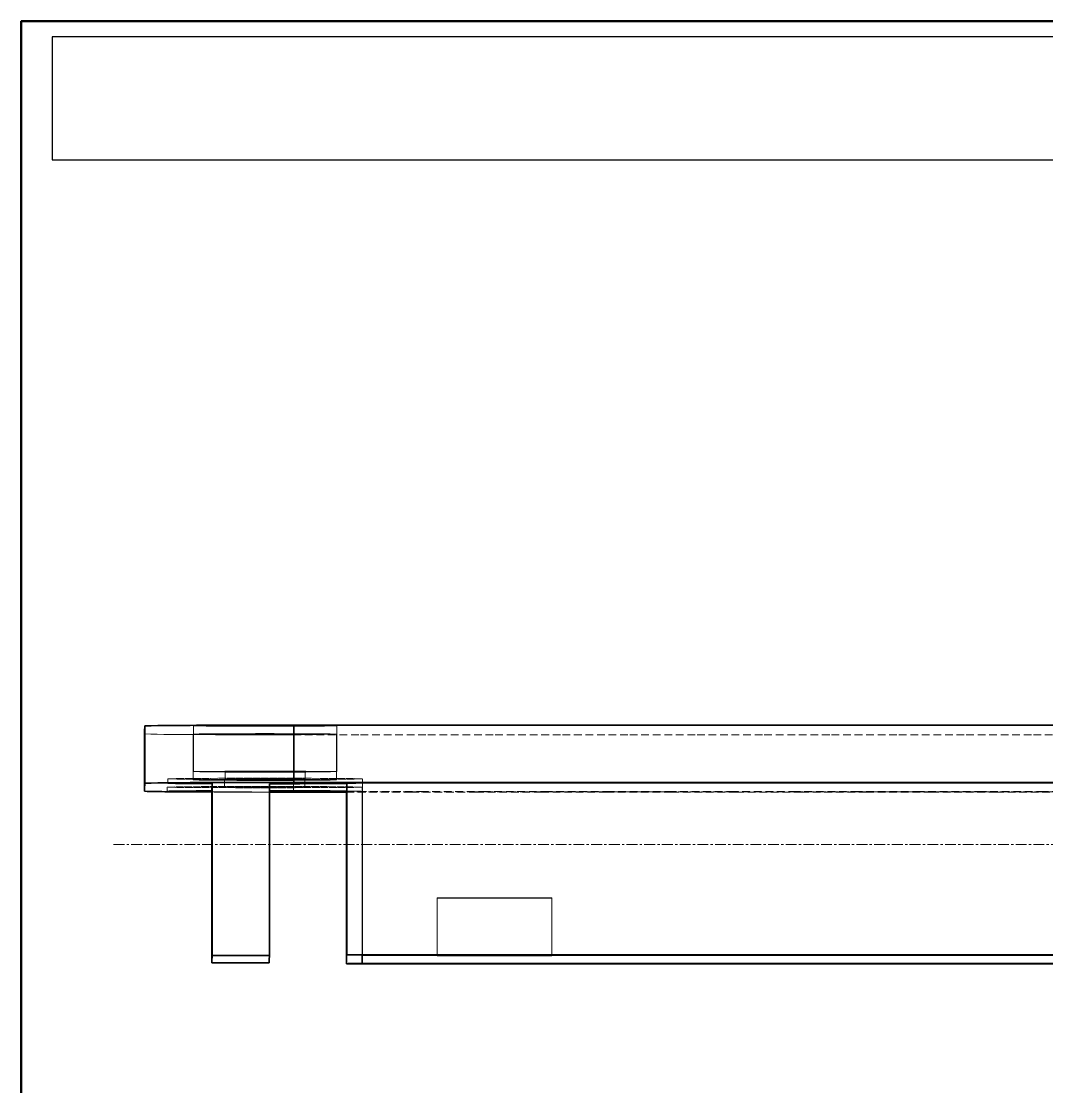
# Model space of a CAD drawing. Header units: millimetres. Extents: x 10 to 410, y 10 to 287.
# Drawn here: x 10 to 76.7, y 217.8 to 287 of the extents above; entities that cross this region are included whole.
import ezdxf

# ---------------------------------------------------------------- set-up
doc = ezdxf.new("R2010")
doc.units = ezdxf.units.MM
doc.linetypes.add('CENTER', pattern=[1.15, 0.7, -0.15, 0.15, -0.15])
doc.linetypes.add('DASHED', pattern=[0.75, 0.5, -0.25])
for name, color, linetype, lineweight in [('BORDER', 7, 'CONTINUOUS', 50), ('CENTER', 4, 'CENTER', 13), ('HIDDEN', 8, 'DASHED', 18), ('TITLE_BLOCK', 7, 'CONTINUOUS', 25), ('VISIBLE', 7, 'CONTINUOUS', 35)]:
    doc.layers.add(name, color=color, linetype=linetype, lineweight=lineweight)

msp = doc.modelspace()

# ---------------------------------------------------------------- linework, layer by layer
at = {"layer": 'BORDER'}
msp.add_lwpolyline([(10, 10), (410, 10), (410, 287), (10, 287)], close=True, dxfattribs=at)
at = {"layer": 'CENTER'}
msp.add_line((16, 233.5), (140, 233.5), dxfattribs=at)
at = {"layer": 'HIDDEN'}
for points in [[(21.197, 241.208), (21.601, 241.219), (22.006, 241.223), (22.411, 241.227), (22.816, 241.229), (23.222, 241.231), (23.627, 241.232), (24.032, 241.233), (24.437, 241.234), (24.842, 241.235), (25.247, 241.235), (25.652, 241.236), (26.057, 241.236), (26.462, 241.235), (26.867, 241.235), (27.272, 241.234), (27.677, 241.233), (28.082, 241.232), (28.487, 241.231), (28.892, 241.229), (29.297, 241.227), (29.702, 241.223), (30.107, 241.219), (30.511, 241.208)], [(30.511, 241.208), (30.107, 241.196), (29.702, 241.192), (29.297, 241.189), (28.892, 241.186), (28.487, 241.185), (28.082, 241.183), (27.677, 241.182), (27.272, 241.181), (26.867, 241.18), (26.462, 241.18), (26.057, 241.18), (25.652, 241.18), (25.247, 241.18), (24.842, 241.18), (24.437, 241.181), (24.032, 241.182), (23.627, 241.183), (23.222, 241.185), (22.817, 241.186), (22.412, 241.189), (22.007, 241.192), (21.602, 241.196), (21.197, 241.208)], [(21.197, 238.227), (21.197, 238.357), (21.197, 238.486), (21.197, 238.616), (21.197, 238.745), (21.197, 238.875), (21.197, 239.005), (21.197, 239.134), (21.197, 239.264), (21.197, 239.393), (21.197, 239.523), (21.197, 239.653), (21.197, 239.782), (21.197, 239.912), (21.197, 240.041), (21.197, 240.171), (21.197, 240.301), (21.197, 240.43), (21.197, 240.56), (21.197, 240.689), (21.197, 240.819), (21.197, 240.948), (21.197, 241.078), (21.197, 241.208)], [(30.511, 241.208), (30.511, 241.208), (30.511, 241.208), (30.511, 241.208), (30.511, 241.208), (30.511, 241.208), (30.511, 241.208), (30.511, 241.208), (30.511, 241.208), (30.511, 241.208), (30.511, 241.208), (30.511, 241.208), (30.511, 241.208), (30.511, 241.208), (30.511, 241.208), (30.511, 241.208), (30.511, 241.208), (30.511, 241.208), (30.511, 241.208), (30.511, 241.208), (30.511, 241.208), (30.511, 241.208), (30.511, 241.208), (30.511, 241.208)], [(30.511, 238.227), (30.511, 238.357), (30.511, 238.486), (30.511, 238.616), (30.511, 238.745), (30.511, 238.875), (30.511, 239.005), (30.511, 239.134), (30.511, 239.264), (30.511, 239.393), (30.511, 239.523), (30.511, 239.653), (30.511, 239.782), (30.511, 239.912), (30.511, 240.041), (30.511, 240.171), (30.511, 240.301), (30.511, 240.43), (30.511, 240.56), (30.511, 240.689), (30.511, 240.819), (30.511, 240.948), (30.511, 241.078), (30.511, 241.208)], [(27.684, 240.622), (27.263, 240.622), (26.842, 240.622), (26.421, 240.622), (25.999, 240.623), (25.578, 240.623), (25.157, 240.624), (24.736, 240.625), (24.315, 240.626), (23.894, 240.627), (23.473, 240.628), (23.052, 240.629), (22.631, 240.631), (22.21, 240.632), (21.789, 240.634), (21.368, 240.636), (20.947, 240.638), (20.526, 240.641), (20.105, 240.644), (19.683, 240.647), (19.262, 240.652), (18.841, 240.657), (18.42, 240.663), (18, 240.68)], [(21.166, 240.669), (21.571, 240.681), (21.976, 240.685), (22.381, 240.688), (22.786, 240.69), (23.191, 240.692), (23.596, 240.694), (24.001, 240.695), (24.406, 240.696), (24.811, 240.696), (25.216, 240.697), (25.621, 240.697), (26.026, 240.697), (26.431, 240.697), (26.836, 240.696), (27.241, 240.696), (27.646, 240.695), (28.051, 240.694), (28.456, 240.692), (28.861, 240.69), (29.266, 240.688), (29.671, 240.685), (30.076, 240.681), (30.481, 240.669)], [(30.481, 240.669), (30.076, 240.658), (29.671, 240.653), (29.266, 240.65), (28.861, 240.648), (28.456, 240.646), (28.051, 240.644), (27.646, 240.643), (27.241, 240.642), (26.836, 240.642), (26.431, 240.641), (26.026, 240.641), (25.621, 240.641), (25.216, 240.641), (24.811, 240.642), (24.406, 240.642), (24.001, 240.643), (23.596, 240.644), (23.191, 240.646), (22.786, 240.648), (22.381, 240.65), (21.976, 240.653), (21.571, 240.658), (21.166, 240.669)], [(21.166, 237.689), (21.166, 237.818), (21.166, 237.948), (21.166, 238.077), (21.166, 238.207), (21.166, 238.336), (21.166, 238.466), (21.166, 238.596), (21.166, 238.725), (21.166, 238.855), (21.166, 238.984), (21.166, 239.114), (21.166, 239.244), (21.166, 239.373), (21.166, 239.503), (21.166, 239.632), (21.166, 239.762), (21.166, 239.892), (21.166, 240.021), (21.166, 240.151), (21.166, 240.28), (21.166, 240.41), (21.166, 240.54), (21.166, 240.669)], [(27.684, 240.622), (32.058, 240.622), (36.431, 240.622), (40.805, 240.622), (45.179, 240.622), (49.553, 240.622), (53.926, 240.622), (58.3, 240.622), (62.674, 240.622), (67.048, 240.622), (71.421, 240.622), (75.795, 240.622), (80.169, 240.622), (84.543, 240.622), (88.916, 240.622), (93.29, 240.622), (97.664, 240.622), (102.038, 240.622), (106.411, 240.622), (110.785, 240.622), (115.159, 240.622), (119.533, 240.622), (123.907, 240.622), (128.28, 240.622)], [(27.684, 236.896), (27.684, 237.058), (27.684, 237.22), (27.684, 237.382), (27.684, 237.544), (27.684, 237.706), (27.684, 237.868), (27.684, 238.03), (27.684, 238.192), (27.684, 238.354), (27.684, 238.516), (27.684, 238.678), (27.684, 238.84), (27.684, 239.002), (27.684, 239.164), (27.684, 239.326), (27.684, 239.488), (27.684, 239.65), (27.684, 239.812), (27.684, 239.974), (27.684, 240.136), (27.684, 240.298), (27.684, 240.46), (27.684, 240.622)], [(30.481, 240.669), (30.481, 240.669), (30.481, 240.669), (30.481, 240.669), (30.481, 240.669), (30.481, 240.669), (30.481, 240.669), (30.481, 240.669), (30.481, 240.669), (30.481, 240.669), (30.481, 240.669), (30.481, 240.669), (30.481, 240.669), (30.481, 240.669), (30.481, 240.669), (30.481, 240.669), (30.481, 240.669), (30.481, 240.669), (30.481, 240.669), (30.481, 240.669), (30.481, 240.669), (30.481, 240.669), (30.481, 240.669), (30.481, 240.669)], [(30.481, 237.689), (30.481, 237.818), (30.481, 237.948), (30.481, 238.077), (30.481, 238.207), (30.481, 238.336), (30.481, 238.466), (30.481, 238.596), (30.481, 238.725), (30.481, 238.855), (30.481, 238.984), (30.481, 239.114), (30.481, 239.244), (30.481, 239.373), (30.481, 239.503), (30.481, 239.632), (30.481, 239.762), (30.481, 239.892), (30.481, 240.021), (30.481, 240.151), (30.481, 240.28), (30.481, 240.41), (30.481, 240.54), (30.481, 240.669)], [(21.197, 238.227), (21.601, 238.239), (22.006, 238.243), (22.411, 238.246), (22.816, 238.248), (23.222, 238.25), (23.627, 238.252), (24.032, 238.253), (24.437, 238.254), (24.842, 238.254), (25.247, 238.255), (25.652, 238.255), (26.057, 238.255), (26.462, 238.255), (26.867, 238.254), (27.272, 238.254), (27.677, 238.253), (28.082, 238.252), (28.487, 238.25), (28.892, 238.248), (29.297, 238.246), (29.702, 238.243), (30.107, 238.239), (30.511, 238.227)], [(30.511, 238.227), (30.107, 238.216), (29.702, 238.211), (29.297, 238.208), (28.892, 238.206), (28.487, 238.204), (28.082, 238.202), (27.677, 238.201), (27.272, 238.2), (26.867, 238.2), (26.462, 238.199), (26.057, 238.199), (25.652, 238.199), (25.247, 238.199), (24.842, 238.2), (24.437, 238.2), (24.032, 238.201), (23.627, 238.202), (23.222, 238.204), (22.817, 238.206), (22.412, 238.208), (22.007, 238.211), (21.602, 238.216), (21.197, 238.227)], [(23.246, 238.227), (23.473, 238.233), (23.699, 238.236), (23.926, 238.238), (24.153, 238.239), (24.38, 238.24), (24.607, 238.241), (24.833, 238.242), (25.06, 238.242), (25.287, 238.242), (25.514, 238.243), (25.741, 238.243), (25.968, 238.243), (26.194, 238.243), (26.421, 238.242), (26.648, 238.242), (26.875, 238.242), (27.102, 238.241), (27.328, 238.24), (27.555, 238.239), (27.782, 238.238), (28.009, 238.236), (28.236, 238.233), (28.462, 238.227)], [(28.462, 238.227), (28.236, 238.221), (28.009, 238.218), (27.782, 238.216), (27.555, 238.215), (27.328, 238.214), (27.102, 238.213), (26.875, 238.213), (26.648, 238.212), (26.421, 238.212), (26.194, 238.212), (25.968, 238.211), (25.741, 238.211), (25.514, 238.212), (25.287, 238.212), (25.06, 238.212), (24.834, 238.213), (24.607, 238.213), (24.38, 238.214), (24.153, 238.215), (23.926, 238.216), (23.7, 238.218), (23.473, 238.221), (23.246, 238.227)], [(23.246, 237.761), (23.246, 237.782), (23.246, 237.802), (23.246, 237.822), (23.246, 237.842), (23.246, 237.863), (23.246, 237.883), (23.246, 237.903), (23.246, 237.923), (23.246, 237.944), (23.246, 237.964), (23.246, 237.984), (23.246, 238.004), (23.246, 238.025), (23.246, 238.045), (23.246, 238.065), (23.246, 238.085), (23.246, 238.106), (23.246, 238.126), (23.246, 238.146), (23.246, 238.166), (23.246, 238.187), (23.246, 238.207), (23.246, 238.227)], [(28.462, 238.227), (28.462, 238.227), (28.462, 238.227), (28.462, 238.227), (28.462, 238.227), (28.462, 238.227), (28.462, 238.227), (28.462, 238.227), (28.462, 238.227), (28.462, 238.227), (28.462, 238.227), (28.462, 238.227), (28.462, 238.227), (28.462, 238.227), (28.462, 238.227), (28.462, 238.227), (28.462, 238.227), (28.462, 238.227), (28.462, 238.227), (28.462, 238.227), (28.462, 238.227), (28.462, 238.227), (28.462, 238.227), (28.462, 238.227)], [(28.462, 237.761), (28.462, 237.782), (28.462, 237.802), (28.462, 237.822), (28.462, 237.842), (28.462, 237.863), (28.462, 237.883), (28.462, 237.903), (28.462, 237.923), (28.462, 237.944), (28.462, 237.964), (28.462, 237.984), (28.462, 238.004), (28.462, 238.025), (28.462, 238.045), (28.462, 238.065), (28.462, 238.085), (28.462, 238.106), (28.462, 238.126), (28.462, 238.146), (28.462, 238.166), (28.462, 238.187), (28.462, 238.207), (28.462, 238.227)], [(30.511, 238.227), (30.511, 238.227), (30.511, 238.227), (30.511, 238.227), (30.511, 238.227), (30.511, 238.227), (30.511, 238.227), (30.511, 238.227), (30.511, 238.227), (30.511, 238.227), (30.511, 238.227), (30.511, 238.227), (30.511, 238.227), (30.511, 238.227), (30.511, 238.227), (30.511, 238.227), (30.511, 238.227), (30.511, 238.227), (30.511, 238.227), (30.511, 238.227), (30.511, 238.227), (30.511, 238.227), (30.511, 238.227), (30.511, 238.227)], [(19.52, 237.761), (20.071, 237.777), (20.621, 237.783), (21.172, 237.787), (21.723, 237.79), (22.274, 237.793), (22.825, 237.795), (23.375, 237.796), (23.926, 237.798), (24.477, 237.799), (25.028, 237.799), (25.579, 237.799), (26.129, 237.799), (26.68, 237.799), (27.231, 237.799), (27.782, 237.798), (28.333, 237.796), (28.884, 237.795), (29.434, 237.793), (29.985, 237.79), (30.536, 237.787), (31.087, 237.783), (31.638, 237.777), (32.188, 237.761)], [(32.188, 237.761), (31.638, 237.746), (31.087, 237.74), (30.536, 237.736), (29.985, 237.732), (29.435, 237.73), (28.884, 237.728), (28.333, 237.726), (27.782, 237.725), (27.231, 237.724), (26.68, 237.724), (26.13, 237.723), (25.579, 237.723), (25.028, 237.724), (24.477, 237.724), (23.926, 237.725), (23.376, 237.726), (22.825, 237.728), (22.274, 237.73), (21.723, 237.732), (21.172, 237.736), (20.621, 237.74), (20.071, 237.746), (19.52, 237.761)], [(19.52, 237.482), (19.52, 237.494), (19.52, 237.506), (19.52, 237.518), (19.52, 237.531), (19.52, 237.543), (19.52, 237.555), (19.52, 237.567), (19.52, 237.579), (19.52, 237.591), (19.52, 237.603), (19.52, 237.616), (19.52, 237.628), (19.52, 237.64), (19.52, 237.652), (19.52, 237.664), (19.52, 237.676), (19.52, 237.688), (19.52, 237.701), (19.52, 237.713), (19.52, 237.725), (19.52, 237.737), (19.52, 237.749), (19.52, 237.761)], [(21.166, 237.689), (21.571, 237.7), (21.976, 237.704), (22.381, 237.707), (22.786, 237.71), (23.191, 237.712), (23.596, 237.713), (24.001, 237.714), (24.406, 237.715), (24.811, 237.716), (25.216, 237.716), (25.621, 237.717), (26.026, 237.717), (26.431, 237.716), (26.836, 237.716), (27.241, 237.715), (27.646, 237.714), (28.051, 237.713), (28.456, 237.712), (28.861, 237.71), (29.266, 237.707), (29.671, 237.704), (30.076, 237.7), (30.481, 237.689)], [(30.481, 237.689), (30.076, 237.677), (29.671, 237.673), (29.266, 237.67), (28.861, 237.667), (28.456, 237.665), (28.051, 237.664), (27.646, 237.663), (27.241, 237.662), (26.836, 237.661), (26.431, 237.661), (26.026, 237.66), (25.621, 237.66), (25.216, 237.661), (24.811, 237.661), (24.406, 237.662), (24.001, 237.663), (23.596, 237.664), (23.191, 237.665), (22.786, 237.667), (22.381, 237.67), (21.976, 237.673), (21.571, 237.677), (21.166, 237.689)], [(23.215, 237.689), (23.442, 237.695), (23.669, 237.697), (23.896, 237.699), (24.122, 237.7), (24.349, 237.701), (24.576, 237.702), (24.803, 237.703), (25.03, 237.703), (25.256, 237.704), (25.483, 237.704), (25.71, 237.704), (25.937, 237.704), (26.164, 237.704), (26.391, 237.704), (26.617, 237.703), (26.844, 237.703), (27.071, 237.702), (27.298, 237.701), (27.525, 237.7), (27.751, 237.699), (27.978, 237.697), (28.205, 237.695), (28.432, 237.689)], [(28.432, 237.689), (28.205, 237.682), (27.978, 237.68), (27.751, 237.678), (27.525, 237.677), (27.298, 237.676), (27.071, 237.675), (26.844, 237.674), (26.617, 237.674), (26.391, 237.673), (26.164, 237.673), (25.937, 237.673), (25.71, 237.673), (25.483, 237.673), (25.257, 237.673), (25.03, 237.674), (24.803, 237.674), (24.576, 237.675), (24.349, 237.676), (24.123, 237.677), (23.896, 237.678), (23.669, 237.68), (23.442, 237.682), (23.215, 237.689)], [(23.215, 237.223), (23.215, 237.243), (23.215, 237.263), (23.215, 237.284), (23.215, 237.304), (23.215, 237.324), (23.215, 237.344), (23.215, 237.365), (23.215, 237.385), (23.215, 237.405), (23.215, 237.425), (23.215, 237.446), (23.215, 237.466), (23.215, 237.486), (23.215, 237.506), (23.215, 237.527), (23.215, 237.547), (23.215, 237.567), (23.215, 237.587), (23.215, 237.608), (23.215, 237.628), (23.215, 237.648), (23.215, 237.668), (23.215, 237.689)], [(23.246, 237.761), (23.473, 237.768), (23.699, 237.77), (23.926, 237.772), (24.153, 237.773), (24.38, 237.774), (24.607, 237.775), (24.833, 237.776), (25.06, 237.776), (25.287, 237.777), (25.514, 237.777), (25.741, 237.777), (25.968, 237.777), (26.194, 237.777), (26.421, 237.777), (26.648, 237.776), (26.875, 237.776), (27.102, 237.775), (27.328, 237.774), (27.555, 237.773), (27.782, 237.772), (28.009, 237.77), (28.236, 237.768), (28.462, 237.761)], [(28.462, 237.761), (28.236, 237.755), (28.009, 237.753), (27.782, 237.751), (27.555, 237.749), (27.328, 237.748), (27.102, 237.748), (26.875, 237.747), (26.648, 237.746), (26.421, 237.746), (26.194, 237.746), (25.968, 237.746), (25.741, 237.746), (25.514, 237.746), (25.287, 237.746), (25.06, 237.746), (24.834, 237.747), (24.607, 237.748), (24.38, 237.748), (24.153, 237.749), (23.926, 237.751), (23.7, 237.753), (23.473, 237.755), (23.246, 237.761)], [(28.432, 237.689), (28.432, 237.689), (28.432, 237.689), (28.432, 237.689), (28.432, 237.689), (28.432, 237.689), (28.432, 237.689), (28.432, 237.689), (28.432, 237.689), (28.432, 237.689), (28.432, 237.689), (28.432, 237.689), (28.432, 237.689), (28.432, 237.689), (28.432, 237.689), (28.432, 237.689), (28.432, 237.689), (28.432, 237.689), (28.432, 237.689), (28.432, 237.689), (28.432, 237.689), (28.432, 237.689), (28.432, 237.689), (28.432, 237.689)], [(28.432, 237.223), (28.432, 237.243), (28.432, 237.263), (28.432, 237.284), (28.432, 237.304), (28.432, 237.324), (28.432, 237.344), (28.432, 237.365), (28.432, 237.385), (28.432, 237.405), (28.432, 237.425), (28.432, 237.446), (28.432, 237.466), (28.432, 237.486), (28.432, 237.506), (28.432, 237.527), (28.432, 237.547), (28.432, 237.567), (28.432, 237.587), (28.432, 237.608), (28.432, 237.628), (28.432, 237.648), (28.432, 237.668), (28.432, 237.689)], [(28.462, 237.761), (28.462, 237.761), (28.462, 237.761), (28.462, 237.761), (28.462, 237.761), (28.462, 237.761), (28.462, 237.761), (28.462, 237.761), (28.462, 237.761), (28.462, 237.761), (28.462, 237.761), (28.462, 237.761), (28.462, 237.761), (28.462, 237.761), (28.462, 237.761), (28.462, 237.761), (28.462, 237.761), (28.462, 237.761), (28.462, 237.761), (28.462, 237.761), (28.462, 237.761), (28.462, 237.761), (28.462, 237.761), (28.462, 237.761)], [(30.481, 237.689), (30.481, 237.689), (30.481, 237.689), (30.481, 237.689), (30.481, 237.689), (30.481, 237.689), (30.481, 237.689), (30.481, 237.689), (30.481, 237.689), (30.481, 237.689), (30.481, 237.689), (30.481, 237.689), (30.481, 237.689), (30.481, 237.689), (30.481, 237.689), (30.481, 237.689), (30.481, 237.689), (30.481, 237.689), (30.481, 237.689), (30.481, 237.689), (30.481, 237.689), (30.481, 237.689), (30.481, 237.689), (30.481, 237.689)], [(32.188, 237.761), (32.188, 237.761), (32.188, 237.761), (32.188, 237.761), (32.188, 237.761), (32.188, 237.761), (32.188, 237.761), (32.188, 237.761), (32.188, 237.761), (32.188, 237.761), (32.188, 237.761), (32.188, 237.761), (32.188, 237.761), (32.188, 237.761), (32.188, 237.761), (32.188, 237.761), (32.188, 237.761), (32.188, 237.761), (32.188, 237.761), (32.188, 237.761), (32.188, 237.761), (32.188, 237.761), (32.188, 237.761), (32.188, 237.761)], [(32.188, 226.305), (32.188, 226.803), (32.188, 227.301), (32.188, 227.799), (32.188, 228.297), (32.188, 228.795), (32.188, 229.293), (32.188, 229.792), (32.188, 230.29), (32.188, 230.788), (32.188, 231.286), (32.188, 231.784), (32.188, 232.282), (32.188, 232.78), (32.188, 233.278), (32.188, 233.776), (32.188, 234.275), (32.188, 234.773), (32.188, 235.271), (32.188, 235.769), (32.188, 236.267), (32.188, 236.765), (32.188, 237.263), (32.188, 237.761)], [(19.49, 237.223), (20.04, 237.238), (20.591, 237.244), (21.141, 237.248), (21.692, 237.252), (22.243, 237.254), (22.794, 237.256), (23.345, 237.258), (23.896, 237.259), (24.446, 237.26), (24.997, 237.261), (25.548, 237.261), (26.099, 237.261), (26.65, 237.261), (27.201, 237.26), (27.751, 237.259), (28.302, 237.258), (28.853, 237.256), (29.404, 237.254), (29.955, 237.252), (30.505, 237.248), (31.056, 237.244), (31.607, 237.238), (32.157, 237.223)], [(32.157, 237.223), (31.607, 237.207), (31.056, 237.201), (30.506, 237.197), (29.955, 237.194), (29.404, 237.191), (28.853, 237.189), (28.302, 237.188), (27.751, 237.186), (27.201, 237.186), (26.65, 237.185), (26.099, 237.185), (25.548, 237.185), (24.997, 237.185), (24.447, 237.186), (23.896, 237.186), (23.345, 237.188), (22.794, 237.189), (22.243, 237.191), (21.692, 237.194), (21.142, 237.197), (20.591, 237.201), (20.04, 237.207), (19.49, 237.223)], [(19.49, 236.943), (19.49, 236.956), (19.49, 236.968), (19.49, 236.98), (19.49, 236.992), (19.49, 237.004), (19.49, 237.016), (19.49, 237.028), (19.49, 237.041), (19.49, 237.053), (19.49, 237.065), (19.49, 237.077), (19.49, 237.089), (19.49, 237.101), (19.49, 237.113), (19.49, 237.126), (19.49, 237.138), (19.49, 237.15), (19.49, 237.162), (19.49, 237.174), (19.49, 237.186), (19.49, 237.199), (19.49, 237.211), (19.49, 237.223)], [(26.131, 236.905), (25.968, 236.905), (25.805, 236.905), (25.642, 236.905), (25.479, 236.905), (25.316, 236.905), (25.153, 236.905), (24.989, 236.906), (24.826, 236.906), (24.663, 236.906), (24.5, 236.906), (24.337, 236.906), (24.174, 236.907), (24.01, 236.907), (23.847, 236.907), (23.684, 236.907), (23.521, 236.908), (23.358, 236.908), (23.195, 236.909), (23.032, 236.909), (22.868, 236.91), (22.705, 236.91), (22.542, 236.911), (22.379, 236.911)], [(26.131, 236.897), (25.968, 236.897), (25.805, 236.897), (25.642, 236.898), (25.479, 236.898), (25.316, 236.898), (25.153, 236.898), (24.989, 236.899), (24.826, 236.899), (24.663, 236.899), (24.5, 236.899), (24.337, 236.9), (24.174, 236.9), (24.01, 236.901), (23.847, 236.901), (23.684, 236.901), (23.521, 236.902), (23.358, 236.902), (23.195, 236.903), (23.032, 236.903), (22.868, 236.904), (22.705, 236.905), (22.542, 236.905), (22.379, 236.906)], [(23.215, 237.223), (23.442, 237.229), (23.669, 237.232), (23.896, 237.233), (24.122, 237.235), (24.349, 237.236), (24.576, 237.237), (24.803, 237.237), (25.03, 237.238), (25.256, 237.238), (25.483, 237.238), (25.71, 237.238), (25.937, 237.238), (26.164, 237.238), (26.391, 237.238), (26.617, 237.238), (26.844, 237.237), (27.071, 237.237), (27.298, 237.236), (27.525, 237.235), (27.751, 237.233), (27.978, 237.232), (28.205, 237.229), (28.432, 237.223)], [(28.432, 237.223), (28.205, 237.216), (27.978, 237.214), (27.751, 237.212), (27.525, 237.211), (27.298, 237.21), (27.071, 237.209), (26.844, 237.208), (26.617, 237.208), (26.391, 237.207), (26.164, 237.207), (25.937, 237.207), (25.71, 237.207), (25.483, 237.207), (25.257, 237.207), (25.03, 237.208), (24.803, 237.208), (24.576, 237.209), (24.349, 237.21), (24.123, 237.211), (23.896, 237.212), (23.669, 237.214), (23.442, 237.216), (23.215, 237.223)], [(26.105, 236.981), (26.106, 237.002), (26.107, 237.022), (26.109, 237.042), (26.11, 237.062), (26.111, 237.082), (26.112, 237.102), (26.113, 237.122), (26.114, 237.142), (26.115, 237.162), (26.117, 237.182), (26.118, 237.203), (26.119, 237.223), (26.12, 237.243), (26.121, 237.263), (26.122, 237.283), (26.123, 237.303), (26.125, 237.323), (26.126, 237.343), (26.127, 237.363), (26.128, 237.384), (26.129, 237.404), (26.13, 237.424), (26.131, 237.444)], [(26.105, 236.981), (26.106, 236.981), (26.107, 236.981), (26.109, 236.981), (26.11, 236.981), (26.111, 236.981), (26.112, 236.981), (26.113, 236.981), (26.114, 236.981), (26.115, 236.981), (26.117, 236.981), (26.118, 236.981), (26.119, 236.981), (26.12, 236.981), (26.121, 236.981), (26.122, 236.981), (26.123, 236.981), (26.125, 236.981), (26.126, 236.981), (26.127, 236.981), (26.128, 236.981), (26.129, 236.981), (26.13, 236.981), (26.131, 236.981)], [(26.105, 225.804), (26.105, 226.29), (26.105, 226.776), (26.105, 227.262), (26.105, 227.748), (26.105, 228.234), (26.105, 228.72), (26.105, 229.206), (26.105, 229.692), (26.105, 230.178), (26.105, 230.664), (26.105, 231.15), (26.105, 231.636), (26.105, 232.122), (26.105, 232.608), (26.105, 233.094), (26.105, 233.58), (26.105, 234.066), (26.105, 234.552), (26.105, 235.038), (26.105, 235.524), (26.105, 236.01), (26.105, 236.496), (26.105, 236.981)], [(28.432, 237.223), (28.432, 237.223), (28.432, 237.223), (28.432, 237.223), (28.432, 237.223), (28.432, 237.223), (28.432, 237.223), (28.432, 237.223), (28.432, 237.223), (28.432, 237.223), (28.432, 237.223), (28.432, 237.223), (28.432, 237.223), (28.432, 237.223), (28.432, 237.223), (28.432, 237.223), (28.432, 237.223), (28.432, 237.223), (28.432, 237.223), (28.432, 237.223), (28.432, 237.223), (28.432, 237.223), (28.432, 237.223), (28.432, 237.223)], [(127.257, 236.922), (123.078, 236.922), (118.899, 236.922), (114.72, 236.922), (110.541, 236.922), (106.361, 236.922), (102.182, 236.922), (98.003, 236.922), (93.824, 236.922), (89.645, 236.922), (85.466, 236.922), (81.286, 236.922), (77.107, 236.923), (72.928, 236.923), (68.749, 236.923), (64.57, 236.923), (60.391, 236.923), (56.211, 236.923), (52.032, 236.923), (47.853, 236.923), (43.674, 236.923), (39.495, 236.923), (35.316, 236.923), (31.137, 236.923)], [(31.137, 236.896), (35.36, 236.896), (39.584, 236.896), (43.807, 236.896), (48.031, 236.896), (52.255, 236.896), (56.478, 236.896), (60.702, 236.896), (64.926, 236.896), (69.149, 236.896), (73.373, 236.896), (77.597, 236.896), (81.82, 236.896), (86.044, 236.896), (90.267, 236.896), (94.491, 236.896), (98.715, 236.896), (102.938, 236.896), (107.162, 236.896), (111.386, 236.896), (115.609, 236.896), (119.833, 236.896), (124.057, 236.896), (128.28, 236.896)], [(32.182, 237.48), (32.138, 237.477), (32.094, 237.475), (32.05, 237.474), (32.006, 237.473), (31.962, 237.472), (31.918, 237.471), (31.874, 237.47), (31.83, 237.469), (31.786, 237.469), (31.742, 237.468), (31.698, 237.467), (31.654, 237.467), (31.61, 237.466), (31.566, 237.465), (31.522, 237.465), (31.478, 237.464), (31.434, 237.464), (31.39, 237.463), (31.346, 237.463), (31.302, 237.462), (31.258, 237.462), (31.214, 237.462), (31.169, 237.461)], [(31.169, 236.964), (31.212, 236.963), (31.255, 236.963), (31.298, 236.963), (31.34, 236.962), (31.383, 236.962), (31.426, 236.961), (31.468, 236.961), (31.511, 236.96), (31.554, 236.96), (31.596, 236.959), (31.639, 236.958), (31.682, 236.958), (31.725, 236.957), (31.767, 236.957), (31.81, 236.956), (31.853, 236.955), (31.895, 236.954), (31.938, 236.953), (31.981, 236.952), (32.023, 236.951), (32.066, 236.95), (32.109, 236.948), (32.151, 236.945)], [(32.151, 226.309), (32.151, 226.771), (32.151, 227.234), (32.151, 227.696), (32.151, 228.159), (32.151, 228.621), (32.151, 229.084), (32.151, 229.546), (32.151, 230.008), (32.151, 230.471), (32.151, 230.933), (32.151, 231.396), (32.151, 231.858), (32.151, 232.321), (32.151, 232.783), (32.151, 233.245), (32.151, 233.708), (32.151, 234.17), (32.151, 234.633), (32.151, 235.095), (32.151, 235.558), (32.151, 236.02), (32.151, 236.483), (32.151, 236.945)], [(124.863, 236.945), (120.833, 236.945), (116.802, 236.945), (112.771, 236.945), (108.74, 236.945), (104.709, 236.945), (100.678, 236.945), (96.647, 236.945), (92.616, 236.945), (88.585, 236.945), (84.554, 236.945), (80.523, 236.945), (76.492, 236.945), (72.461, 236.945), (68.43, 236.945), (64.399, 236.945), (60.368, 236.945), (56.337, 236.945), (52.306, 236.945), (48.275, 236.945), (44.244, 236.945), (40.213, 236.945), (36.182, 236.945), (32.151, 236.945)], [(32.157, 237.223), (32.157, 237.223), (32.157, 237.223), (32.157, 237.223), (32.157, 237.223), (32.157, 237.223), (32.157, 237.223), (32.157, 237.223), (32.157, 237.223), (32.157, 237.223), (32.157, 237.223), (32.157, 237.223), (32.157, 237.223), (32.157, 237.223), (32.157, 237.223), (32.157, 237.223), (32.157, 237.223), (32.157, 237.223), (32.157, 237.223), (32.157, 237.223), (32.157, 237.223), (32.157, 237.223), (32.157, 237.223), (32.157, 237.223)], [(32.157, 225.766), (32.157, 226.264), (32.157, 226.762), (32.157, 227.261), (32.157, 227.759), (32.157, 228.257), (32.157, 228.755), (32.157, 229.253), (32.157, 229.751), (32.157, 230.249), (32.157, 230.747), (32.157, 231.245), (32.157, 231.744), (32.157, 232.242), (32.157, 232.74), (32.157, 233.238), (32.157, 233.736), (32.157, 234.234), (32.157, 234.732), (32.157, 235.23), (32.157, 235.728), (32.157, 236.227), (32.157, 236.725), (32.157, 237.223)], [(32.182, 226.306), (32.182, 226.792), (32.182, 227.278), (32.182, 227.764), (32.182, 228.25), (32.182, 228.736), (32.182, 229.221), (32.182, 229.707), (32.182, 230.193), (32.182, 230.679), (32.182, 231.165), (32.182, 231.65), (32.182, 232.136), (32.182, 232.622), (32.182, 233.108), (32.182, 233.594), (32.182, 234.08), (32.182, 234.565), (32.182, 235.051), (32.182, 235.537), (32.182, 236.023), (32.182, 236.509), (32.182, 236.994), (32.182, 237.48)], [(123.849, 237.48), (119.863, 237.48), (115.878, 237.48), (111.892, 237.48), (107.907, 237.48), (103.921, 237.48), (99.936, 237.48), (95.95, 237.48), (91.965, 237.48), (87.979, 237.48), (83.993, 237.48), (80.008, 237.48), (76.022, 237.48), (72.037, 237.48), (68.051, 237.48), (64.066, 237.48), (60.08, 237.48), (56.095, 237.48), (52.109, 237.48), (48.124, 237.48), (44.138, 237.48), (40.153, 237.48), (36.167, 237.48), (32.182, 237.48)], [(37.031, 230.029), (37.031, 229.867), (37.031, 229.705), (37.031, 229.543), (37.031, 229.381), (37.031, 229.219), (37.031, 229.057), (37.031, 228.895), (37.031, 228.733), (37.031, 228.571), (37.031, 228.409), (37.031, 228.247), (37.031, 228.085), (37.031, 227.923), (37.031, 227.761), (37.031, 227.599), (37.031, 227.437), (37.031, 227.275), (37.031, 227.113), (37.031, 226.951), (37.031, 226.789), (37.031, 226.627), (37.031, 226.465), (37.031, 226.303)], [(37.031, 230.029), (37.355, 230.029), (37.679, 230.029), (38.003, 230.029), (38.327, 230.029), (38.651, 230.029), (38.975, 230.029), (39.299, 230.029), (39.623, 230.029), (39.947, 230.029), (40.271, 230.029), (40.595, 230.029), (40.919, 230.029), (41.243, 230.029), (41.567, 230.029), (41.891, 230.029), (42.215, 230.029), (42.539, 230.029), (42.863, 230.029), (43.187, 230.029), (43.511, 230.029), (43.835, 230.029), (44.159, 230.029), (44.483, 230.029)], [(37.031, 230.029), (37.031, 230.028), (37.031, 230.027), (37.031, 230.027), (37.031, 230.026), (37.031, 230.025), (37.031, 230.025), (37.031, 230.024), (37.031, 230.023), (37.031, 230.022), (37.031, 230.022), (37.031, 230.021), (37.031, 230.02), (37.031, 230.02), (37.031, 230.019), (37.031, 230.018), (37.031, 230.017), (37.031, 230.017), (37.031, 230.016), (37.031, 230.015), (37.031, 230.015), (37.031, 230.014), (37.031, 230.013), (37.031, 230.012)], [(37.031, 226.303), (37.031, 226.464), (37.031, 226.626), (37.031, 226.787), (37.031, 226.948), (37.031, 227.109), (37.031, 227.271), (37.031, 227.432), (37.031, 227.593), (37.031, 227.755), (37.031, 227.916), (37.031, 228.077), (37.031, 228.238), (37.031, 228.4), (37.031, 228.561), (37.031, 228.722), (37.031, 228.884), (37.031, 229.045), (37.031, 229.206), (37.031, 229.367), (37.031, 229.529), (37.031, 229.69), (37.031, 229.851), (37.031, 230.012)], [(37.031, 230.012), (37.355, 230.012), (37.678, 230.012), (38.002, 230.012), (38.326, 230.012), (38.65, 230.012), (38.974, 230.012), (39.298, 230.012), (39.622, 230.012), (39.946, 230.012), (40.27, 230.012), (40.594, 230.012), (40.918, 230.012), (41.242, 230.012), (41.566, 230.012), (41.89, 230.012), (42.214, 230.012), (42.538, 230.012), (42.862, 230.012), (43.186, 230.012), (43.51, 230.012), (43.834, 230.012), (44.158, 230.012), (44.482, 230.012)], [(44.483, 230.029), (44.483, 230.028), (44.483, 230.027), (44.483, 230.027), (44.483, 230.026), (44.483, 230.025), (44.483, 230.025), (44.483, 230.024), (44.483, 230.023), (44.483, 230.022), (44.483, 230.022), (44.483, 230.021), (44.483, 230.02), (44.483, 230.02), (44.482, 230.019), (44.482, 230.018), (44.482, 230.017), (44.482, 230.017), (44.482, 230.016), (44.482, 230.015), (44.482, 230.015), (44.482, 230.014), (44.482, 230.013), (44.482, 230.012)], [(44.482, 226.287), (44.482, 226.449), (44.482, 226.611), (44.482, 226.773), (44.482, 226.935), (44.482, 227.097), (44.482, 227.259), (44.482, 227.421), (44.482, 227.583), (44.482, 227.745), (44.482, 227.907), (44.482, 228.069), (44.482, 228.231), (44.482, 228.393), (44.482, 228.555), (44.482, 228.717), (44.482, 228.879), (44.482, 229.041), (44.482, 229.203), (44.482, 229.365), (44.482, 229.527), (44.482, 229.689), (44.482, 229.85), (44.482, 230.012)], [(44.483, 230.029), (44.483, 229.867), (44.483, 229.705), (44.483, 229.543), (44.483, 229.381), (44.483, 229.219), (44.483, 229.057), (44.483, 228.895), (44.483, 228.733), (44.483, 228.571), (44.483, 228.409), (44.483, 228.247), (44.483, 228.085), (44.483, 227.923), (44.483, 227.761), (44.483, 227.599), (44.483, 227.437), (44.483, 227.275), (44.483, 227.113), (44.483, 226.951), (44.483, 226.789), (44.483, 226.627), (44.483, 226.465), (44.483, 226.303)]]:
    msp.add_lwpolyline(points, dxfattribs=at)
at = {"layer": 'TITLE_BLOCK'}
msp.add_lwpolyline([(12, 278), (408, 278), (408, 286), (12, 286)], close=True, dxfattribs=at)
at = {"layer": 'VISIBLE'}
for points in [[(18.029, 241.196), (18.028, 241.174), (18.027, 241.152), (18.026, 241.129), (18.024, 241.107), (18.023, 241.084), (18.022, 241.062), (18.02, 241.039), (18.019, 241.017), (18.018, 240.994), (18.017, 240.972), (18.015, 240.95), (18.014, 240.927), (18.013, 240.905), (18.011, 240.882), (18.01, 240.86), (18.009, 240.837), (18.008, 240.815), (18.006, 240.793), (18.005, 240.77), (18.004, 240.748), (18.003, 240.725), (18.001, 240.703), (18, 240.68)], [(18.029, 241.196), (18.45, 241.213), (18.871, 241.22), (19.292, 241.225), (19.714, 241.229), (20.135, 241.233), (20.557, 241.236), (20.978, 241.238), (21.399, 241.241), (21.821, 241.243), (22.242, 241.245), (22.663, 241.246), (23.085, 241.248), (23.506, 241.249), (23.927, 241.25), (24.349, 241.251), (24.77, 241.252), (25.192, 241.253), (25.613, 241.253), (26.034, 241.254), (26.456, 241.254), (26.877, 241.255), (27.298, 241.255), (27.72, 241.255)], [(18.029, 237.471), (18.029, 237.633), (18.029, 237.795), (18.029, 237.957), (18.029, 238.119), (18.029, 238.281), (18.029, 238.443), (18.029, 238.605), (18.029, 238.767), (18.029, 238.929), (18.029, 239.091), (18.029, 239.253), (18.029, 239.415), (18.029, 239.577), (18.029, 239.739), (18.029, 239.901), (18.029, 240.063), (18.029, 240.225), (18.029, 240.387), (18.029, 240.549), (18.029, 240.71), (18.029, 240.872), (18.029, 241.034), (18.029, 241.196)], [(27.72, 241.255), (32.093, 241.255), (36.467, 241.255), (40.841, 241.255), (45.215, 241.255), (49.589, 241.255), (53.962, 241.255), (58.336, 241.255), (62.71, 241.255), (67.084, 241.255), (71.457, 241.255), (75.831, 241.255), (80.205, 241.255), (84.579, 241.255), (88.952, 241.255), (93.326, 241.255), (97.7, 241.255), (102.074, 241.255), (106.447, 241.255), (110.821, 241.255), (115.195, 241.255), (119.569, 241.255), (123.942, 241.255), (128.316, 241.255)], [(27.72, 237.529), (27.72, 237.691), (27.72, 237.853), (27.72, 238.015), (27.72, 238.177), (27.72, 238.339), (27.72, 238.501), (27.72, 238.663), (27.72, 238.825), (27.72, 238.987), (27.72, 239.149), (27.72, 239.311), (27.72, 239.473), (27.72, 239.635), (27.72, 239.797), (27.72, 239.959), (27.72, 240.121), (27.72, 240.283), (27.72, 240.445), (27.72, 240.607), (27.72, 240.769), (27.72, 240.931), (27.72, 241.093), (27.72, 241.255)], [(18, 240.68), (18, 240.68), (18, 240.68), (18, 240.68), (18, 240.68), (18, 240.68), (18, 240.68), (18, 240.68), (18, 240.68), (18, 240.68), (18, 240.68), (18, 240.68), (18, 240.68), (18, 240.68), (18, 240.68), (18, 240.68), (18, 240.68), (18, 240.68), (18, 240.68), (18, 240.68), (18, 240.68), (18, 240.68), (18, 240.68), (18, 240.68)], [(18, 240.68), (18, 240.68), (18, 240.68), (18, 240.68), (18, 240.68), (18, 240.68), (18, 240.68), (18, 240.68), (18, 240.68), (18, 240.68), (18, 240.68), (18, 240.68), (18, 240.68), (18, 240.68), (18, 240.68), (18, 240.68), (18, 240.68), (18, 240.68), (18, 240.68), (18, 240.68), (18, 240.68), (18, 240.68), (18, 240.68), (18, 240.68)], [(18, 236.955), (18, 237.117), (18, 237.279), (18, 237.441), (18, 237.603), (18, 237.765), (18, 237.927), (18, 238.089), (18, 238.251), (18, 238.413), (18, 238.574), (18, 238.736), (18, 238.898), (18, 239.06), (18, 239.222), (18, 239.384), (18, 239.546), (18, 239.708), (18, 239.87), (18, 240.032), (18, 240.194), (18, 240.356), (18, 240.518), (18, 240.68)], [(18, 240.68), (18, 240.518), (18, 240.356), (18, 240.194), (18, 240.032), (18, 239.87), (18, 239.708), (18, 239.546), (18, 239.384), (18, 239.222), (18, 239.06), (18, 238.898), (18, 238.736), (18, 238.574), (18, 238.412), (18, 238.25), (18, 238.089), (18, 237.927), (18, 237.765), (18, 237.603), (18, 237.441), (18, 237.279), (18, 237.117), (18, 236.955)], [(18.029, 237.471), (18.45, 237.488), (18.871, 237.494), (19.292, 237.5), (19.714, 237.504), (20.135, 237.507), (20.557, 237.51), (20.978, 237.513), (21.399, 237.515), (21.821, 237.517), (22.242, 237.519), (22.663, 237.52), (23.085, 237.522), (23.506, 237.523), (23.927, 237.524), (24.349, 237.525), (24.77, 237.526), (25.192, 237.527), (25.613, 237.528), (26.034, 237.528), (26.456, 237.529), (26.877, 237.529), (27.298, 237.529), (27.72, 237.529)], [(27.72, 237.529), (32.093, 237.529), (36.467, 237.529), (40.841, 237.529), (45.215, 237.529), (49.589, 237.529), (53.962, 237.529), (58.336, 237.529), (62.71, 237.529), (67.084, 237.529), (71.457, 237.529), (75.831, 237.529), (80.205, 237.529), (84.579, 237.529), (88.952, 237.529), (93.326, 237.529), (97.7, 237.529), (102.074, 237.529), (106.447, 237.529), (110.821, 237.529), (115.195, 237.529), (119.569, 237.529), (123.942, 237.529), (128.316, 237.529)], [(18.029, 237.471), (18.028, 237.448), (18.027, 237.426), (18.026, 237.403), (18.024, 237.381), (18.023, 237.359), (18.022, 237.336), (18.02, 237.314), (18.019, 237.291), (18.018, 237.269), (18.017, 237.246), (18.015, 237.224), (18.014, 237.201), (18.013, 237.179), (18.011, 237.157), (18.01, 237.134), (18.009, 237.112), (18.008, 237.089), (18.006, 237.067), (18.005, 237.044), (18.004, 237.022), (18.003, 236.999), (18.001, 236.977), (18, 236.955)], [(22.379, 236.906), (22.189, 236.907), (21.998, 236.907), (21.808, 236.908), (21.617, 236.909), (21.427, 236.91), (21.236, 236.911), (21.046, 236.912), (20.856, 236.913), (20.665, 236.914), (20.475, 236.916), (20.284, 236.917), (20.094, 236.918), (19.903, 236.92), (19.713, 236.921), (19.523, 236.923), (19.332, 236.925), (19.142, 236.927), (18.951, 236.929), (18.761, 236.932), (18.57, 236.935), (18.38, 236.938), (18.19, 236.943), (18, 236.955)], [(18, 236.955), (18, 236.955), (18, 236.955), (18, 236.955), (18, 236.955), (18, 236.955), (18, 236.955), (18, 236.955), (18, 236.955), (18, 236.955), (18, 236.955), (18, 236.955), (18, 236.955), (18, 236.955), (18, 236.955), (18, 236.955), (18, 236.955), (18, 236.955), (18, 236.955), (18, 236.955), (18, 236.955), (18, 236.955), (18, 236.955), (18, 236.955)], [(19.49, 236.943), (19.615, 236.951), (19.74, 236.954), (19.866, 236.956), (19.992, 236.958), (20.117, 236.96), (20.243, 236.961), (20.369, 236.963), (20.494, 236.964), (20.62, 236.965), (20.746, 236.966), (20.871, 236.967), (20.997, 236.968), (21.122, 236.969), (21.248, 236.97), (21.374, 236.971), (21.499, 236.971), (21.625, 236.972), (21.751, 236.973), (21.876, 236.973), (22.002, 236.974), (22.128, 236.974), (22.253, 236.975), (22.379, 236.975)], [(22.379, 236.911), (22.253, 236.912), (22.128, 236.912), (22.002, 236.913), (21.876, 236.914), (21.751, 236.914), (21.625, 236.915), (21.499, 236.916), (21.374, 236.916), (21.248, 236.917), (21.123, 236.918), (20.997, 236.919), (20.871, 236.92), (20.746, 236.921), (20.62, 236.922), (20.494, 236.923), (20.369, 236.924), (20.243, 236.925), (20.117, 236.927), (19.992, 236.928), (19.866, 236.93), (19.74, 236.933), (19.615, 236.936), (19.49, 236.943)], [(19.52, 237.482), (20.026, 237.497), (20.533, 237.503), (21.039, 237.507), (21.546, 237.51), (22.052, 237.512), (22.559, 237.515), (23.065, 237.516), (23.572, 237.518), (24.078, 237.519), (24.585, 237.519), (25.091, 237.52), (25.598, 237.52), (26.104, 237.52), (26.611, 237.52), (27.117, 237.519), (27.624, 237.519), (28.13, 237.518), (28.637, 237.516), (29.143, 237.515), (29.65, 237.512), (30.156, 237.51), (30.663, 237.507), (31.169, 237.503)], [(22.406, 237.45), (22.28, 237.45), (22.155, 237.451), (22.029, 237.452), (21.904, 237.452), (21.779, 237.453), (21.653, 237.453), (21.528, 237.454), (21.402, 237.455), (21.277, 237.456), (21.151, 237.456), (21.026, 237.457), (20.9, 237.458), (20.775, 237.459), (20.649, 237.46), (20.524, 237.461), (20.398, 237.463), (20.273, 237.464), (20.147, 237.465), (20.022, 237.467), (19.896, 237.469), (19.771, 237.471), (19.645, 237.474), (19.52, 237.482)], [(22.379, 236.975), (22.38, 236.996), (22.381, 237.017), (22.383, 237.037), (22.384, 237.058), (22.385, 237.079), (22.386, 237.099), (22.387, 237.12), (22.388, 237.14), (22.39, 237.161), (22.391, 237.182), (22.392, 237.202), (22.393, 237.223), (22.394, 237.244), (22.395, 237.264), (22.397, 237.285), (22.398, 237.306), (22.399, 237.326), (22.4, 237.347), (22.401, 237.367), (22.402, 237.388), (22.404, 237.409), (22.405, 237.429), (22.406, 237.45)], [(22.379, 225.798), (22.379, 226.284), (22.379, 226.77), (22.379, 227.256), (22.379, 227.742), (22.379, 228.228), (22.379, 228.714), (22.379, 229.2), (22.379, 229.686), (22.379, 230.172), (22.379, 230.658), (22.379, 231.144), (22.379, 231.63), (22.379, 232.116), (22.379, 232.602), (22.379, 233.088), (22.379, 233.574), (22.379, 234.06), (22.379, 234.546), (22.379, 235.032), (22.379, 235.517), (22.379, 236.003), (22.379, 236.489), (22.379, 236.975)], [(22.406, 226.273), (22.406, 226.759), (22.406, 227.245), (22.406, 227.731), (22.406, 228.217), (22.406, 228.703), (22.406, 229.189), (22.406, 229.674), (22.406, 230.16), (22.406, 230.646), (22.406, 231.132), (22.406, 231.618), (22.406, 232.104), (22.406, 232.59), (22.406, 233.076), (22.406, 233.562), (22.406, 234.048), (22.406, 234.534), (22.406, 235.02), (22.406, 235.506), (22.406, 235.992), (22.406, 236.478), (22.406, 236.964), (22.406, 237.45)], [(31.169, 237.461), (30.95, 237.459), (30.731, 237.458), (30.512, 237.456), (30.293, 237.455), (30.074, 237.453), (29.855, 237.452), (29.636, 237.451), (29.417, 237.45), (29.198, 237.45), (28.979, 237.449), (28.76, 237.448), (28.541, 237.447), (28.322, 237.447), (28.103, 237.446), (27.884, 237.446), (27.665, 237.445), (27.446, 237.445), (27.227, 237.445), (27.008, 237.444), (26.789, 237.444), (26.57, 237.444), (26.35, 237.444), (26.131, 237.444)], [(26.131, 226.267), (26.131, 226.753), (26.131, 227.239), (26.131, 227.725), (26.131, 228.21), (26.131, 228.696), (26.131, 229.182), (26.131, 229.668), (26.131, 230.154), (26.131, 230.64), (26.131, 231.126), (26.131, 231.612), (26.131, 232.098), (26.131, 232.584), (26.131, 233.07), (26.131, 233.556), (26.131, 234.042), (26.131, 234.528), (26.131, 235.014), (26.131, 235.5), (26.131, 235.986), (26.131, 236.472), (26.131, 236.958), (26.131, 237.444)], [(26.131, 236.981), (26.35, 236.981), (26.57, 236.981), (26.789, 236.981), (27.008, 236.981), (27.227, 236.981), (27.446, 236.98), (27.665, 236.98), (27.884, 236.979), (28.103, 236.979), (28.322, 236.978), (28.541, 236.978), (28.76, 236.977), (28.979, 236.976), (29.198, 236.976), (29.417, 236.975), (29.636, 236.974), (29.855, 236.973), (30.074, 236.972), (30.293, 236.97), (30.512, 236.969), (30.731, 236.967), (30.95, 236.966), (31.169, 236.964)], [(31.137, 236.923), (30.919, 236.921), (30.701, 236.919), (30.484, 236.918), (30.266, 236.916), (30.048, 236.915), (29.831, 236.914), (29.613, 236.913), (29.396, 236.912), (29.178, 236.911), (28.96, 236.91), (28.743, 236.91), (28.525, 236.909), (28.308, 236.908), (28.09, 236.908), (27.872, 236.907), (27.655, 236.907), (27.437, 236.906), (27.219, 236.906), (27.002, 236.906), (26.784, 236.906), (26.567, 236.905), (26.349, 236.905), (26.131, 236.905)], [(27.684, 236.896), (27.616, 236.896), (27.549, 236.896), (27.481, 236.896), (27.414, 236.896), (27.346, 236.896), (27.279, 236.896), (27.211, 236.896), (27.144, 236.896), (27.076, 236.896), (27.009, 236.896), (26.941, 236.896), (26.874, 236.896), (26.806, 236.896), (26.739, 236.897), (26.671, 236.897), (26.604, 236.897), (26.536, 236.897), (26.469, 236.897), (26.401, 236.897), (26.334, 236.897), (26.266, 236.897), (26.199, 236.897), (26.131, 236.897)], [(27.684, 236.896), (27.834, 236.896), (27.984, 236.896), (28.134, 236.896), (28.284, 236.896), (28.434, 236.896), (28.584, 236.896), (28.735, 236.896), (28.885, 236.896), (29.035, 236.896), (29.185, 236.896), (29.335, 236.896), (29.485, 236.896), (29.635, 236.896), (29.785, 236.896), (29.936, 236.896), (30.086, 236.896), (30.236, 236.896), (30.386, 236.896), (30.536, 236.896), (30.686, 236.896), (30.836, 236.896), (30.986, 236.896), (31.137, 236.896)], [(31.137, 225.745), (31.137, 226.231), (31.137, 226.717), (31.137, 227.203), (31.137, 227.689), (31.137, 228.175), (31.137, 228.661), (31.137, 229.147), (31.137, 229.633), (31.137, 230.119), (31.137, 230.605), (31.137, 231.091), (31.137, 231.577), (31.137, 232.063), (31.137, 232.549), (31.137, 233.035), (31.137, 233.521), (31.137, 234.007), (31.137, 234.493), (31.137, 234.979), (31.137, 235.465), (31.137, 235.951), (31.137, 236.437), (31.137, 236.923)], [(124.863, 237.502), (120.79, 237.502), (116.716, 237.502), (112.643, 237.502), (108.569, 237.502), (104.495, 237.502), (100.422, 237.503), (96.348, 237.503), (92.274, 237.503), (88.201, 237.503), (84.127, 237.503), (80.053, 237.503), (75.98, 237.503), (71.906, 237.503), (67.832, 237.503), (63.759, 237.503), (59.685, 237.503), (55.611, 237.503), (51.538, 237.503), (47.464, 237.503), (43.39, 237.503), (39.317, 237.503), (35.243, 237.503), (31.169, 237.503)], [(31.169, 226.325), (31.169, 226.811), (31.169, 227.297), (31.169, 227.783), (31.169, 228.269), (31.169, 228.755), (31.169, 229.241), (31.169, 229.727), (31.169, 230.213), (31.169, 230.699), (31.169, 231.185), (31.169, 231.671), (31.169, 232.157), (31.169, 232.643), (31.169, 233.129), (31.169, 233.615), (31.169, 234.101), (31.169, 234.587), (31.169, 235.073), (31.169, 235.559), (31.169, 236.045), (31.169, 236.531), (31.169, 237.017), (31.169, 237.503)], [(22.406, 226.273), (22.405, 226.252), (22.404, 226.231), (22.402, 226.211), (22.401, 226.19), (22.4, 226.17), (22.399, 226.149), (22.398, 226.128), (22.397, 226.108), (22.395, 226.087), (22.394, 226.066), (22.393, 226.046), (22.392, 226.025), (22.391, 226.005), (22.39, 225.984), (22.388, 225.963), (22.387, 225.943), (22.386, 225.922), (22.385, 225.901), (22.384, 225.881), (22.383, 225.86), (22.381, 225.839), (22.38, 225.819), (22.379, 225.798)], [(22.379, 225.798), (22.541, 225.799), (22.703, 225.799), (22.865, 225.8), (23.027, 225.8), (23.189, 225.801), (23.351, 225.801), (23.513, 225.802), (23.675, 225.802), (23.837, 225.802), (23.999, 225.803), (24.161, 225.803), (24.323, 225.803), (24.485, 225.803), (24.647, 225.804), (24.809, 225.804), (24.971, 225.804), (25.133, 225.804), (25.295, 225.804), (25.457, 225.804), (25.619, 225.804), (25.781, 225.804), (25.943, 225.804), (26.105, 225.804)], [(26.131, 226.267), (25.969, 226.267), (25.807, 226.267), (25.645, 226.267), (25.484, 226.267), (25.322, 226.267), (25.16, 226.267), (24.998, 226.267), (24.836, 226.267), (24.674, 226.267), (24.512, 226.267), (24.35, 226.268), (24.188, 226.268), (24.026, 226.268), (23.864, 226.269), (23.702, 226.269), (23.54, 226.269), (23.378, 226.27), (23.216, 226.27), (23.054, 226.271), (22.892, 226.271), (22.73, 226.272), (22.568, 226.272), (22.406, 226.273)], [(26.105, 225.804), (26.106, 225.824), (26.107, 225.844), (26.109, 225.865), (26.11, 225.885), (26.111, 225.905), (26.112, 225.925), (26.113, 225.945), (26.114, 225.965), (26.115, 225.985), (26.117, 226.005), (26.118, 226.025), (26.119, 226.046), (26.12, 226.066), (26.121, 226.086), (26.122, 226.106), (26.123, 226.126), (26.125, 226.146), (26.126, 226.166), (26.127, 226.186), (26.128, 226.206), (26.129, 226.226), (26.13, 226.247), (26.131, 226.267)], [(32.157, 225.766), (32.113, 225.762), (32.069, 225.76), (32.025, 225.758), (31.98, 225.757), (31.936, 225.756), (31.891, 225.755), (31.847, 225.754), (31.803, 225.754), (31.758, 225.753), (31.714, 225.752), (31.669, 225.752), (31.625, 225.751), (31.581, 225.75), (31.536, 225.75), (31.492, 225.749), (31.447, 225.749), (31.403, 225.748), (31.359, 225.748), (31.314, 225.747), (31.27, 225.747), (31.225, 225.746), (31.181, 225.746), (31.137, 225.745)], [(31.169, 226.325), (31.214, 226.325), (31.258, 226.325), (31.302, 226.324), (31.347, 226.324), (31.391, 226.323), (31.435, 226.323), (31.48, 226.322), (31.524, 226.322), (31.568, 226.321), (31.613, 226.321), (31.657, 226.32), (31.701, 226.319), (31.745, 226.319), (31.79, 226.318), (31.834, 226.317), (31.878, 226.317), (31.923, 226.316), (31.967, 226.315), (32.011, 226.314), (32.056, 226.313), (32.1, 226.311), (32.144, 226.309), (32.188, 226.305)], [(31.169, 226.325), (35.243, 226.325), (39.317, 226.325), (43.39, 226.325), (47.464, 226.325), (51.538, 226.325), (55.611, 226.325), (59.685, 226.325), (63.759, 226.325), (67.832, 226.325), (71.906, 226.325), (75.98, 226.325), (80.053, 226.325), (84.127, 226.325), (88.201, 226.325), (92.274, 226.325), (96.348, 226.325), (100.422, 226.325), (104.495, 226.325), (108.569, 226.325), (112.643, 226.325), (116.716, 226.325), (120.79, 226.325), (124.863, 226.325)], [(32.151, 225.768), (32.151, 225.791), (32.151, 225.815), (32.151, 225.838), (32.151, 225.862), (32.151, 225.885), (32.151, 225.909), (32.151, 225.933), (32.151, 225.956), (32.151, 225.98), (32.151, 226.003), (32.151, 226.027), (32.151, 226.05), (32.151, 226.074), (32.151, 226.097), (32.151, 226.121), (32.151, 226.144), (32.151, 226.168), (32.151, 226.191), (32.151, 226.215), (32.151, 226.238), (32.151, 226.262), (32.151, 226.285), (32.151, 226.309)], [(32.151, 225.768), (32.152, 225.768), (32.152, 225.768), (32.152, 225.768), (32.152, 225.768), (32.153, 225.768), (32.153, 225.768), (32.153, 225.768), (32.154, 225.768), (32.154, 225.767), (32.154, 225.767), (32.154, 225.767), (32.155, 225.767), (32.155, 225.767), (32.155, 225.767), (32.155, 225.767), (32.156, 225.767), (32.156, 225.767), (32.156, 225.767), (32.157, 225.767), (32.157, 225.767), (32.157, 225.767), (32.157, 225.766), (32.157, 225.766)], [(127.258, 225.768), (123.123, 225.768), (118.988, 225.768), (114.853, 225.768), (110.718, 225.768), (106.583, 225.768), (102.448, 225.768), (98.313, 225.768), (94.178, 225.768), (90.043, 225.768), (85.908, 225.768), (81.772, 225.768), (77.637, 225.768), (73.502, 225.768), (69.367, 225.768), (65.232, 225.768), (61.097, 225.768), (56.962, 225.768), (52.827, 225.768), (48.692, 225.768), (44.557, 225.768), (40.422, 225.768), (36.286, 225.768), (32.151, 225.768)], [(32.157, 225.766), (32.157, 225.766), (32.157, 225.766), (32.157, 225.766), (32.157, 225.766), (32.157, 225.766), (32.157, 225.766), (32.157, 225.766), (32.157, 225.766), (32.157, 225.766), (32.157, 225.766), (32.157, 225.766), (32.157, 225.766), (32.157, 225.766), (32.157, 225.766), (32.157, 225.766), (32.157, 225.766), (32.157, 225.766), (32.157, 225.766), (32.157, 225.766), (32.157, 225.766), (32.157, 225.766), (32.157, 225.766), (32.157, 225.766)], [(32.182, 226.303), (32.182, 226.303), (32.182, 226.303), (32.182, 226.303), (32.182, 226.304), (32.182, 226.304), (32.182, 226.304), (32.182, 226.304), (32.182, 226.304), (32.182, 226.304), (32.182, 226.305), (32.182, 226.305), (32.182, 226.305), (32.182, 226.305), (32.182, 226.305), (32.182, 226.305), (32.182, 226.305), (32.182, 226.306), (32.182, 226.306), (32.182, 226.306), (32.182, 226.306), (32.182, 226.306), (32.182, 226.306), (32.182, 226.306)], [(32.188, 226.305), (32.188, 226.304), (32.188, 226.304), (32.187, 226.304), (32.187, 226.304), (32.187, 226.304), (32.187, 226.304), (32.186, 226.304), (32.186, 226.304), (32.186, 226.304), (32.185, 226.304), (32.185, 226.304), (32.185, 226.304), (32.185, 226.303), (32.184, 226.303), (32.184, 226.303), (32.184, 226.303), (32.183, 226.303), (32.183, 226.303), (32.183, 226.303), (32.183, 226.303), (32.182, 226.303), (32.182, 226.303), (32.182, 226.303)], [(37.031, 226.303), (36.821, 226.303), (36.61, 226.303), (36.399, 226.303), (36.188, 226.303), (35.977, 226.303), (35.766, 226.303), (35.555, 226.303), (35.345, 226.303), (35.134, 226.303), (34.923, 226.303), (34.712, 226.303), (34.501, 226.303), (34.29, 226.303), (34.079, 226.303), (33.869, 226.303), (33.658, 226.303), (33.447, 226.303), (33.236, 226.303), (33.025, 226.303), (32.814, 226.303), (32.603, 226.303), (32.393, 226.303), (32.182, 226.303)], [(32.188, 226.305), (32.188, 226.305), (32.188, 226.305), (32.188, 226.305), (32.188, 226.305), (32.188, 226.305), (32.188, 226.305), (32.188, 226.305), (32.188, 226.305), (32.188, 226.305), (32.188, 226.305), (32.188, 226.305), (32.188, 226.305), (32.188, 226.305), (32.188, 226.305), (32.188, 226.305), (32.188, 226.305), (32.188, 226.305), (32.188, 226.305), (32.188, 226.305), (32.188, 226.305), (32.188, 226.305), (32.188, 226.305), (32.188, 226.305)], [(37.031, 226.303), (37.031, 226.302), (37.031, 226.302), (37.031, 226.301), (37.031, 226.3), (37.031, 226.299), (37.031, 226.299), (37.031, 226.298), (37.031, 226.297), (37.031, 226.297), (37.031, 226.296), (37.031, 226.295), (37.031, 226.295), (37.031, 226.294), (37.031, 226.293), (37.031, 226.292), (37.031, 226.292), (37.031, 226.291), (37.031, 226.29), (37.031, 226.29), (37.031, 226.289), (37.031, 226.288), (37.031, 226.287), (37.031, 226.287)], [(37.031, 226.287), (37.031, 226.287), (37.031, 226.288), (37.031, 226.289), (37.031, 226.29), (37.031, 226.29), (37.031, 226.291), (37.031, 226.292), (37.031, 226.292), (37.031, 226.293), (37.031, 226.294), (37.031, 226.295), (37.031, 226.295), (37.031, 226.296), (37.031, 226.297), (37.031, 226.297), (37.031, 226.298), (37.031, 226.299), (37.031, 226.299), (37.031, 226.3), (37.031, 226.301), (37.031, 226.302), (37.031, 226.302), (37.031, 226.303)], [(37.031, 226.287), (37.355, 226.287), (37.678, 226.287), (38.002, 226.287), (38.326, 226.287), (38.65, 226.287), (38.974, 226.287), (39.298, 226.287), (39.622, 226.287), (39.946, 226.287), (40.27, 226.287), (40.594, 226.287), (40.918, 226.287), (41.242, 226.287), (41.566, 226.287), (41.89, 226.287), (42.214, 226.287), (42.538, 226.287), (42.862, 226.287), (43.186, 226.287), (43.51, 226.287), (43.834, 226.287), (44.158, 226.287), (44.482, 226.287)], [(44.483, 226.303), (44.483, 226.302), (44.483, 226.302), (44.483, 226.301), (44.483, 226.3), (44.483, 226.299), (44.483, 226.299), (44.483, 226.298), (44.483, 226.297), (44.483, 226.297), (44.483, 226.296), (44.483, 226.295), (44.483, 226.295), (44.483, 226.294), (44.482, 226.293), (44.482, 226.292), (44.482, 226.292), (44.482, 226.291), (44.482, 226.29), (44.482, 226.29), (44.482, 226.289), (44.482, 226.288), (44.482, 226.287), (44.482, 226.287)], [(123.849, 226.303), (120.398, 226.303), (116.947, 226.303), (113.497, 226.303), (110.046, 226.303), (106.595, 226.303), (103.145, 226.303), (99.694, 226.303), (96.243, 226.303), (92.793, 226.303), (89.342, 226.303), (85.891, 226.303), (82.441, 226.303), (78.99, 226.303), (75.539, 226.303), (72.088, 226.303), (68.638, 226.303), (65.187, 226.303), (61.736, 226.303), (58.286, 226.303), (54.835, 226.303), (51.384, 226.303), (47.934, 226.303), (44.483, 226.303)], [(31.137, 225.745), (35.316, 225.745), (39.495, 225.745), (43.674, 225.745), (47.853, 225.745), (52.032, 225.745), (56.211, 225.745), (60.391, 225.745), (64.57, 225.745), (68.749, 225.745), (72.928, 225.745), (77.107, 225.745), (81.286, 225.745), (85.466, 225.745), (89.645, 225.745), (93.824, 225.745), (98.003, 225.745), (102.182, 225.745), (106.361, 225.745), (110.541, 225.745), (114.72, 225.745), (118.899, 225.745), (123.078, 225.745), (127.257, 225.745)]]:
    msp.add_lwpolyline(points, dxfattribs=at)

doc.saveas('drawing.dxf')
